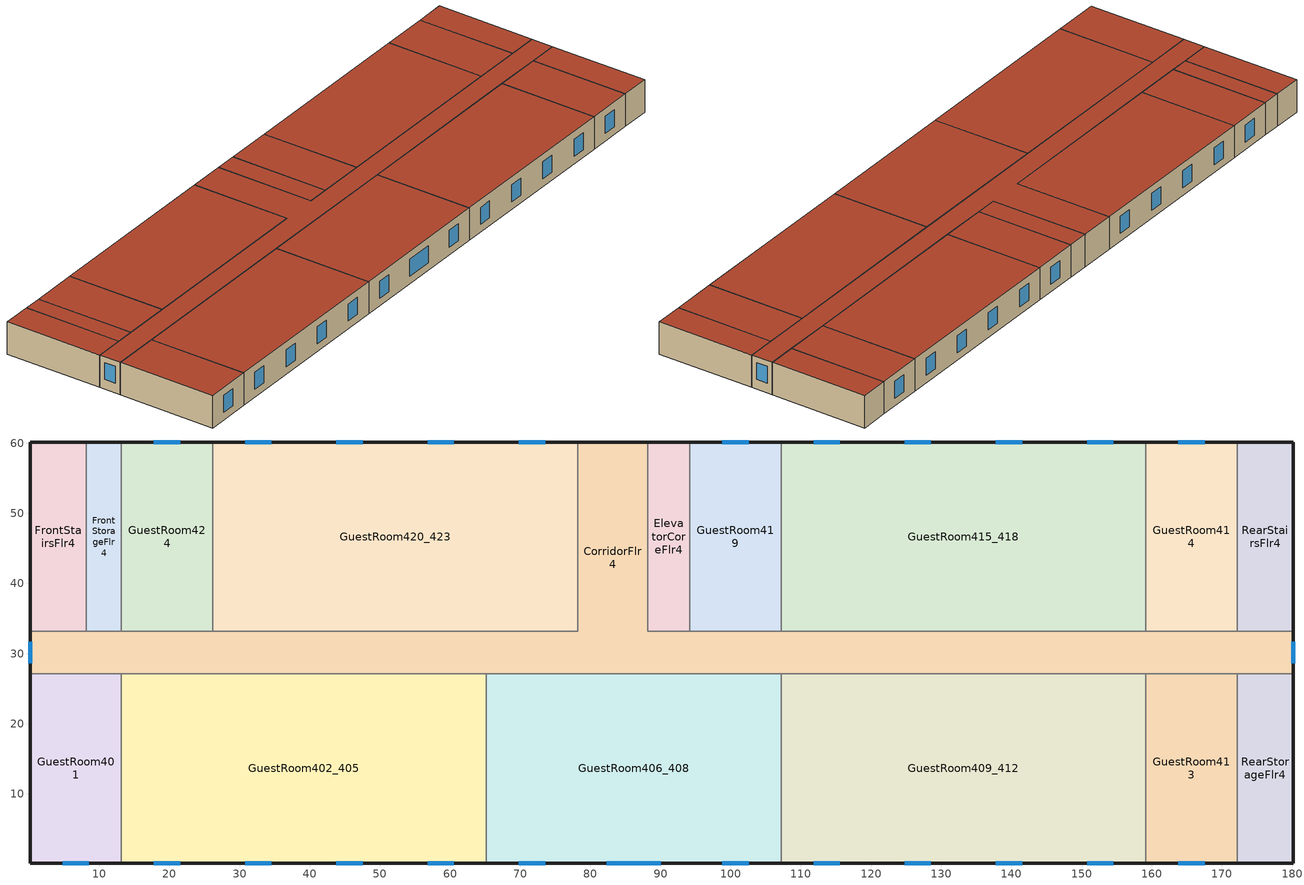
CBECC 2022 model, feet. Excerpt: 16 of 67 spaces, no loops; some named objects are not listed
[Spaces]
CorridorFlr4
 floor to CorridorFlr3 (NACM_Interior Floor): 88.16,60.16 88.16,33.16 180.16,33.16 180.16,27.16 0.16,27.16 0.16,33.16 78.16,33.16 78.16,60.16 z29
 wall outside (Base_CZ12-NonresMetalFrameWallU055): 0.16,33.16 0.16,27.16 / 180.16,27.16 180.16,33.16 / 88.16,60.16 78.16,60.16 z29:38
 wall to RearStairsFlr4 (NACM_Interior Wall): 180.16,33.16 172.16,33.16 z29:38
 wall to GuestRoom420_423 (NACM_Interior Wall): 78.16,60.16 78.16,33.16 26.16,33.16 z29:38
 wall to GuestRoom424 (NACM_Interior Wall): 26.16,33.16 13.16,33.16 z29:38
 wall to FrontStorageFlr4 (NACM_Interior Wall): 13.16,33.16 8.16,33.16 z29:38
 wall to FrontStairsFlr4 (NACM_Interior Wall): 8.16,33.16 0.16,33.16 z29:38
 wall to GuestRoom401 (NACM_Interior Wall): 0.16,27.16 13.16,27.16 z29:38
 wall to GuestRoom402_405 (NACM_Interior Wall): 13.16,27.16 65.16,27.16 z29:38
 wall to GuestRoom406_408 (NACM_Interior Wall): 65.16,27.16 107.16,27.16 z29:38
 wall to GuestRoom409_412 (NACM_Interior Wall): 107.16,27.16 159.16,27.16 z29:38
 wall to GuestRoom413 (NACM_Interior Wall): 159.16,27.16 172.16,27.16 z29:38
 wall to RearStorageFlr4 (NACM_Interior Wall): 172.16,27.16 180.16,27.16 z29:38
 wall to GuestRoom414 (NACM_Interior Wall): 172.16,33.16 159.16,33.16 z29:38
 wall to GuestRoom415_418 (NACM_Interior Wall): 159.16,33.16 107.16,33.16 z29:38
 wall to GuestRoom419 (NACM_Interior Wall): 107.16,33.16 94.16,33.16 z29:38
 wall to ElevatorCoreFlr4 (NACM_Interior Wall): 94.16,33.16 88.16,33.16 88.16,60.16 z29:38
 window (Base_AllCZ_FixedWinU34_NRes): 0.16,31.68 0.16,28.65 / 180.16,28.65 180.16,31.68 z31.76:36.41
 roof outside (Base_CZ12-FlatNonresWoodFramingAndOtherRoofU034): 180.16,27.16 180.16,33.16 88.16,33.16 88.16,60.16 78.16,60.16 78.16,33.16 0.16,33.16 0.16,27.16 z38
RearStairsFlr4
 floor to RearStairsFlr3 (NACM_Interior Floor): 180.16,60.16 180.16,33.16 172.16,33.16 172.16,60.16 z29
 wall outside (Base_CZ12-NonresMetalFrameWallU055): 180.16,33.16 180.16,60.16 172.16,60.16 z29:38
 wall to GuestRoom414 (NACM_Interior Wall): 172.16,60.16 172.16,33.16 z29:38
 roof outside (Base_CZ12-FlatNonresWoodFramingAndOtherRoofU034): 180.16,33.16 180.16,60.16 172.16,60.16 172.16,33.16 z38
GuestRoom420_423
 floor to GuestRoom320_323 (NACM_Interior Floor): 78.16,60.16 78.16,33.16 26.16,33.16 26.16,60.16 z29
 wall outside (Base_CZ12-ResMetalFrameWallU069): 78.16,60.16 26.16,60.16 z29:38
 wall to GuestRoom424 (NACM_Interior Wall): 26.16,60.16 26.16,33.16 z29:38
 window (Base_AllCZ_FixedWinU36_Res): 73.53,60.16 69.79,60.16 / 60.53,60.16 56.79,60.16 / 47.53,60.16 43.79,60.16 / 34.53,60.16 30.79,60.16 z31.13:35.87
 roof outside (Base_CZ12-FlatResWoodFramingAndOtherRoofU028): 78.16,33.16 78.16,60.16 26.16,60.16 26.16,33.16 z38
GuestRoom424
 floor to GuestRoom324 (NACM_Interior Floor): 26.16,60.16 26.16,33.16 13.16,33.16 13.16,60.16 z29
 wall outside (Base_CZ12-ResMetalFrameWallU069): 26.16,60.16 13.16,60.16 z29:38
 wall to FrontStorageFlr4 (NACM_Interior Wall): 13.16,60.16 13.16,33.16 z29:38
 window (Base_AllCZ_FixedWinU36_Res): 21.53,60.16 17.79,60.16 z31.13:35.87
 roof outside (Base_CZ12-FlatResWoodFramingAndOtherRoofU028): 26.16,33.16 26.16,60.16 13.16,60.16 13.16,33.16 z38
FrontStorageFlr4
 floor to FrontStorageFlr3 (NACM_Interior Floor): 13.16,60.16 13.16,33.16 8.16,33.16 8.16,60.16 z29
 wall outside (Base_CZ12-NonresMetalFrameWallU055): 13.16,60.16 8.16,60.16 z29:38
 wall to FrontStairsFlr4 (NACM_Interior Wall): 8.16,60.16 8.16,33.16 z29:38
 roof outside (Base_CZ12-FlatNonresWoodFramingAndOtherRoofU034): 13.16,33.16 13.16,60.16 8.16,60.16 8.16,33.16 z38
FrontStairsFlr4
 floor to FrontStairsFlr3 (NACM_Interior Floor): 8.16,60.16 8.16,33.16 0.16,33.16 0.16,60.16 z29
 wall outside (Base_CZ12-NonresMetalFrameWallU055): 8.16,60.16 0.16,60.16 0.16,33.16 z29:38
 roof outside (Base_CZ12-FlatNonresWoodFramingAndOtherRoofU034): 8.16,33.16 8.16,60.16 0.16,60.16 0.16,33.16 z38
GuestRoom401
 floor to GuestRoom301 (NACM_Interior Floor): 13.16,27.16 13.16,0.16 0.16,0.16 0.16,27.16 z29
 wall outside (Base_CZ12-ResMetalFrameWallU069): 0.16,27.16 0.16,0.16 13.16,0.16 z29:38
 wall to GuestRoom402_405 (NACM_Interior Wall): 13.16,0.16 13.16,27.16 z29:38
 window (Base_AllCZ_FixedWinU36_Res): 4.79,0.16 8.53,0.16 z31.13:35.87
 roof outside (Base_CZ12-FlatResWoodFramingAndOtherRoofU028): 13.16,0.16 13.16,27.16 0.16,27.16 0.16,0.16 z38
GuestRoom402_405
 floor to GuestRoom302_305 (NACM_Interior Floor): 65.16,27.16 65.16,0.16 13.16,0.16 13.16,27.16 z29
 wall outside (Base_CZ12-ResMetalFrameWallU069): 13.16,0.16 65.16,0.16 z29:38
 wall to GuestRoom406_408 (NACM_Interior Wall): 65.16,0.16 65.16,27.16 z29:38
 window (Base_AllCZ_FixedWinU36_Res): 17.79,0.16 21.53,0.16 / 30.79,0.16 34.53,0.16 / 43.79,0.16 47.53,0.16 / 56.79,0.16 60.53,0.16 z31.13:35.87
 roof outside (Base_CZ12-FlatResWoodFramingAndOtherRoofU028): 65.16,0.16 65.16,27.16 13.16,27.16 13.16,0.16 z38
GuestRoom406_408
 floor to GuestRoom306_308 (NACM_Interior Floor): 107.16,27.16 107.16,0.16 65.16,0.16 65.16,27.16 z29
 wall outside (Base_CZ12-ResMetalFrameWallU069): 65.16,0.16 107.16,0.16 z29:38
 wall to GuestRoom409_412 (NACM_Interior Wall): 107.16,0.16 107.16,27.16 z29:38
 window (Base_AllCZ_FixedWinU36_Res): 69.79,0.16 73.53,0.16 / 98.79,0.16 102.53,0.16 / 82.29,0.16 90.03,0.16 z31.13:35.87
 roof outside (Base_CZ12-FlatResWoodFramingAndOtherRoofU028): 107.16,0.16 107.16,27.16 65.16,27.16 65.16,0.16 z38
GuestRoom409_412
 floor to GuestRoom309_312 (NACM_Interior Floor): 159.16,27.16 159.16,0.16 107.16,0.16 107.16,27.16 z29
 wall outside (Base_CZ12-ResMetalFrameWallU069): 107.16,0.16 159.16,0.16 z29:38
 wall to GuestRoom413 (NACM_Interior Wall): 159.16,0.16 159.16,27.16 z29:38
 window (Base_AllCZ_FixedWinU36_Res): 111.79,0.16 115.53,0.16 / 124.79,0.16 128.53,0.16 / 137.79,0.16 141.53,0.16 / 150.79,0.16 154.53,0.16 z31.13:35.87
 roof outside (Base_CZ12-FlatResWoodFramingAndOtherRoofU028): 159.16,0.16 159.16,27.16 107.16,27.16 107.16,0.16 z38
GuestRoom413
 floor to GuestRoom313 (NACM_Interior Floor): 172.16,27.16 172.16,0.16 159.16,0.16 159.16,27.16 z29
 wall outside (Base_CZ12-ResMetalFrameWallU069): 159.16,0.16 172.16,0.16 z29:38
 wall to RearStorageFlr4 (NACM_Interior Wall): 172.16,0.16 172.16,27.16 z29:38
 window (Base_AllCZ_FixedWinU36_Res): 163.79,0.16 167.53,0.16 z31.13:35.87
 roof outside (Base_CZ12-FlatResWoodFramingAndOtherRoofU028): 172.16,0.16 172.16,27.16 159.16,27.16 159.16,0.16 z38
RearStorageFlr4
 floor to RearStorageFlr3 (NACM_Interior Floor): 180.16,27.16 180.16,0.16 172.16,0.16 172.16,27.16 z29
 wall outside (Base_CZ12-NonresMetalFrameWallU055): 172.16,0.16 180.16,0.16 180.16,27.16 z29:38
 roof outside (Base_CZ12-FlatNonresWoodFramingAndOtherRoofU034): 180.16,0.16 180.16,27.16 172.16,27.16 172.16,0.16 z38
GuestRoom414
 floor to GuestRoom314 (NACM_Interior Floor): 172.16,60.16 172.16,33.16 159.16,33.16 159.16,60.16 z29
 wall outside (Base_CZ12-ResMetalFrameWallU069): 172.16,60.16 159.16,60.16 z29:38
 wall to GuestRoom415_418 (NACM_Interior Wall): 159.16,60.16 159.16,33.16 z29:38
 window (Base_AllCZ_FixedWinU36_Res): 167.53,60.16 163.79,60.16 z31.13:35.87
 roof outside (Base_CZ12-FlatResWoodFramingAndOtherRoofU028): 172.16,33.16 172.16,60.16 159.16,60.16 159.16,33.16 z38
GuestRoom415_418
 floor to GuestRoom315_318 (NACM_Interior Floor): 159.16,60.16 159.16,33.16 107.16,33.16 107.16,60.16 z29
 wall outside (Base_CZ12-ResMetalFrameWallU069): 159.16,60.16 107.16,60.16 z29:38
 wall to GuestRoom419 (NACM_Interior Wall): 107.16,60.16 107.16,33.16 z29:38
 window (Base_AllCZ_FixedWinU36_Res): 154.53,60.16 150.79,60.16 / 141.53,60.16 137.79,60.16 / 128.53,60.16 124.79,60.16 / 115.53,60.16 111.79,60.16 z31.13:35.87
 roof outside (Base_CZ12-FlatResWoodFramingAndOtherRoofU028): 159.16,33.16 159.16,60.16 107.16,60.16 107.16,33.16 z38
GuestRoom419
 floor to GuestRoom319 (NACM_Interior Floor): 107.16,60.16 107.16,33.16 94.16,33.16 94.16,60.16 z29
 wall outside (Base_CZ12-ResMetalFrameWallU069): 107.16,60.16 94.16,60.16 z29:38
 wall to ElevatorCoreFlr4 (NACM_Interior Wall): 94.16,60.16 94.16,33.16 z29:38
 window (Base_AllCZ_FixedWinU36_Res): 102.53,60.16 98.79,60.16 z31.13:35.87
 roof outside (Base_CZ12-FlatResWoodFramingAndOtherRoofU028): 107.16,33.16 107.16,60.16 94.16,60.16 94.16,33.16 z38
ElevatorCoreFlr4
 floor to ElevatorCoreFlr3 (NACM_Dropped Ceiling): 94.16,60.16 94.16,33.16 88.16,33.16 88.16,60.16 z29
 wall outside (Base_CZ12-NonresMetalFrameWallU055): 94.16,60.16 88.16,60.16 z29:38
 roof outside (Base_CZ12-FlatNonresWoodFramingAndOtherRoofU034): 94.16,33.16 94.16,60.16 88.16,60.16 88.16,33.16 z38
[Proj]
HotSml-PRMProto-CECStd22: EffMetric=SEER2/EER2/HSPF2; CliZn=ClimateZone1; ZipCode=95519; WeatherStation=CALIFORNIA REDWOOD COAST; HVACAutoSizing=0; IsStdModel=0; CompType=NewComplete; AirBarrier=Air barrier - not verified; DebugScreen=1
[Bldg]
Hotel Small: TotStoryCnt=4; AboveGrdStoryCnt=4; HotelMotelGuestRmCnt=77
[ConsAssm]
Name | CompatibleSurfType | MatRef[1] | MatRef[2] | MatRef[3] | MatRef[4] | MatRef[5] | MatRef[6] | MatRef[7] | CRRCInitialRefl | CRRCAgedRefl | CRRCInitialEmit | CRRCAgedEmit | CRRCProdID
Base_CZ12-NonresMetalFrameWallU055 | ExteriorWall | Stucco - 7/8 in. | Compliance Insulation R14.60 | Compliance Insulation R1.41 | Compliance Insulation R0.02 | Compliance Insulation R0.02 | Air - Metal Wall Framing - 16 or 24 in. OC | Gypsum Board - 1/2 in.
Base_CZ12-ResMetalFrameWallU069 | ExteriorWall | Stucco - 7/8 in. | Compliance Insulation R10.06 | Compliance Insulation R2.00 | Compliance Insulation R0.20 | Compliance Insulation R0.10 | Air - Metal Wall Framing - 16 or 24 in. OC | Gypsum Board - 1/2 in.
NACM_Interior Wall | InteriorWall | Gypsum Board - 5/8 in. | Air - Metal Wall Framing - 16 or 24 in. OC | Gypsum Board - 5/8 in.
Base_CZ12-FlatNonresWoodFramingAndOtherRoofU034 | Roof | Metal Standing Seam - 1/16 in. | Compliance Insulation R28.63 |  |  |  |  |  | 0.63 | 0.63 | 0.75 | 0.75 | XXXX-XXXX
Base_CZ12-FlatResWoodFramingAndOtherRoofU028 | Roof | Metal Standing Seam - 1/16 in. | Compliance Insulation R34.93 |  |  |  |  |  | 0.08 | 0.08 | 0.85 | 0.85 | XXXX-XXXX
NACM_Interior Floor | InteriorFloor | Metal Deck - 1/16 in. | Concrete - 140 lb/ft3 - 4 in. | Carpet - 3/4 in.
NACM_Dropped Ceiling | InteriorFloor | Acoustic Tile - 3/4 in.
[Mat]
Name | CodeCat | CodeItem
Stucco - 7/8 in. | Plastering Materials | Stucco - 7/8 in.
Air - Metal Wall Framing - 16 or 24 in. OC | Air | Air - Metal Wall Framing - 16 or 24 in. OC
Gypsum Board - 1/2 in. | Bldg Board and Siding | Gypsum Board - 1/2 in.
Compliance Insulation R10.06 | Insulation Board | Compliance Insulation R10.06
Gypsum Board - 5/8 in. | Bldg Board and Siding | Gypsum Board - 5/8 in.
Compliance Insulation R28.63 | Insulation Board | Compliance Insulation R28.63
Metal Standing Seam - 1/16 in. | Roofing | Metal Standing Seam - 1/16 in.
Compliance Insulation R34.93 | Insulation Board | Compliance Insulation R34.93
Carpet - 3/4 in. | Finish Materials | Carpet - 3/4 in.
Concrete - 140 lb/ft3 - 4 in. | Concrete | Concrete - 140 lb/ft3 - 4 in.
Metal Deck - 1/16 in. | Bldg Board and Siding | Metal Deck - 1/16 in.
Acoustic Tile - 3/4 in. | Finish Materials | Acoustic Tile - 3/4 in.
Compliance Insulation R2.00 | Insulation Board | Compliance Insulation R2.00
Compliance Insulation R0.20 | Insulation Board | Compliance Insulation R0.20
Compliance Insulation R0.10 | Insulation Board | Compliance Insulation R0.10
Compliance Insulation R14.60 | Insulation Board | Compliance Insulation R14.60
Compliance Insulation R1.41 | Insulation Board | Compliance Insulation R1.41
Compliance Insulation R0.02 | Insulation Board | Compliance Insulation R0.02
[FenCons] FenType=VerticalFenestration; FenProdType=FixedWindow; AssmContext=Manufactured; CertificationMthd=NFRCRated; VT=0.42
Name | SHGC | UFactor
Base_AllCZ_FixedWinU34_NRes | 0.22 | 0.34
Base_AllCZ_FixedWinU36_Res | 0.25 | 0.36
[Story]
Building Story 4
[Spc] Story=Building Story 4
Name | ThrmlZnRef | Vol | SpcFuncDefaultsRef | IsResCommon | OccSensorCtrl | CondgType | SpcFunc | ResDHWSysRef | GuestRmResSpcDHWFeaturesRef | HotelMotelGuestRmCnt
CorridorFlr4 | CorridorFlr4 Thermal Zone | 12150.1 | Corridor/Stairwells/Support | 1 | 1
ElevatorCoreFlr4 | CorridorFlr4 Thermal Zone | 1458 |  | 1 |  | IndirectlyConditioned | Unoccupied-Exclude from Gross Floor Area
FrontStairsFlr4 | FrontStairsFlr4 Thermal Zone | 1944 | Corridor/Stairwells/Support | 1 | 1
FrontStorageFlr4 | FrontStorageFlr4 Thermal Zone | 1215 | Corridor/Stairwells/Support | 1 | 1
GuestRoom401 | GuestRoom401 Thermal Zone | 3159.23 | Hotel Guest Room |  |  |  |  | GuestRm DHW Sys | GuestRoom401 gstrm
GuestRoom402_405 | GuestRoom402_405 Thermal Zone | 12636.9 | Hotel Guest Room |  |  |  |  | GuestRm DHW Sys | GuestRoom402_405 gstrm | 4
GuestRoom406_408 | GuestRoom406_408 Thermal Zone | 10206.7 | Hotel Guest Room |  |  |  |  | GuestRm DHW Sys | GuestRoom406_408 gstrm | 3
GuestRoom409_412 | GuestRoom409_412 Thermal Zone | 12636.9 | Hotel Guest Room |  |  |  |  | GuestRm DHW Sys | GuestRoom409_412 gstrm | 4
GuestRoom413 | GuestRoom413 Thermal Zone | 3159.23 | Hotel Guest Room |  |  |  |  | GuestRm DHW Sys | GuestRoom413 gstrm
GuestRoom414 | GuestRoom414 Thermal Zone | 3159 | Hotel Guest Room |  |  |  |  | GuestRm DHW Sys | GuestRoom414 gstrm
GuestRoom415_418 | GuestRoom415_418 Thermal Zone | 12636 | Hotel Guest Room |  |  |  |  | GuestRm DHW Sys | GuestRoom415_418 gstrm | 4
GuestRoom419 | GuestRoom419 Thermal Zone | 3159 | Hotel Guest Room |  |  |  |  | GuestRm DHW Sys | GuestRoom419 gstrm
GuestRoom420_423 | GuestRoom420_423 Thermal Zone | 12636 | Hotel Guest Room |  |  |  |  | GuestRm DHW Sys | GuestRoom420_423 gstrm | 4
GuestRoom424 | GuestRoom424 Thermal Zone | 3159 | Hotel Guest Room |  |  |  |  | GuestRm DHW Sys | GuestRoom424 gstrm
RearStairsFlr4 | RearStairsFlr4 Thermal Zone | 1944.48 | Corridor/Stairwells/Support | 1 | 1
RearStorageFlr4 | RearStorageFlr4 Thermal Zone | 1944.62 | Corridor/Stairwells/Support | 1 | 1
[ThrmlZn] Type=Conditioned
Name | PriAirCondgSysRef[1] | VentSysRef | HVACZnCnt
CorridorFlr4 Thermal Zone; FrontStairsFlr4 Thermal Zone; FrontStorageFlr4 Thermal Zone; RearStairsFlr4 Thermal Zone; RearStorageFlr4 Thermal Zone | BaseAirSys5-4
GuestRoom401 Thermal Zone | GuestRoom401_SZAC | GuestRoom401-Exh ZnSys
GuestRoom402_405 Thermal Zone | GuestRoom402_405_SZAC | GuestRoom402_405-Exh ZnSys | 4
GuestRoom406_408 Thermal Zone | GuestRoom406_408_SZAC | GuestRoom406_408-Exh ZnSys | 3
GuestRoom409_412 Thermal Zone | GuestRoom409_412_SZAC | GuestRoom409_412-Exh ZnSys | 4
GuestRoom413 Thermal Zone | GuestRoom413_SZAC | GuestRoom413-Exh ZnSys
GuestRoom414 Thermal Zone | GuestRoom414_SZAC | GuestRoom414-Exh ZnSys
GuestRoom415_418 Thermal Zone | GuestRoom415_418_SZAC | GuestRoom415_418-Exh ZnSys | 4
GuestRoom419 Thermal Zone | GuestRoom419_SZAC | GuestRoom419-Exh ZnSys
GuestRoom420_423 Thermal Zone | GuestRoom420_423_SZAC | GuestRoom420_423-Exh ZnSys | 4
GuestRoom424 Thermal Zone | GuestRoom424_SZAC | GuestRoom424-Exh ZnSys
[SpcFuncDefaults]
Name | SpcFunc | SHWFluidSegRef
Hotel Guest Room | Hotel/Motel Guest Room
Corridor/Stairwells/Support | Corridor Area | SHWSupplyElec
